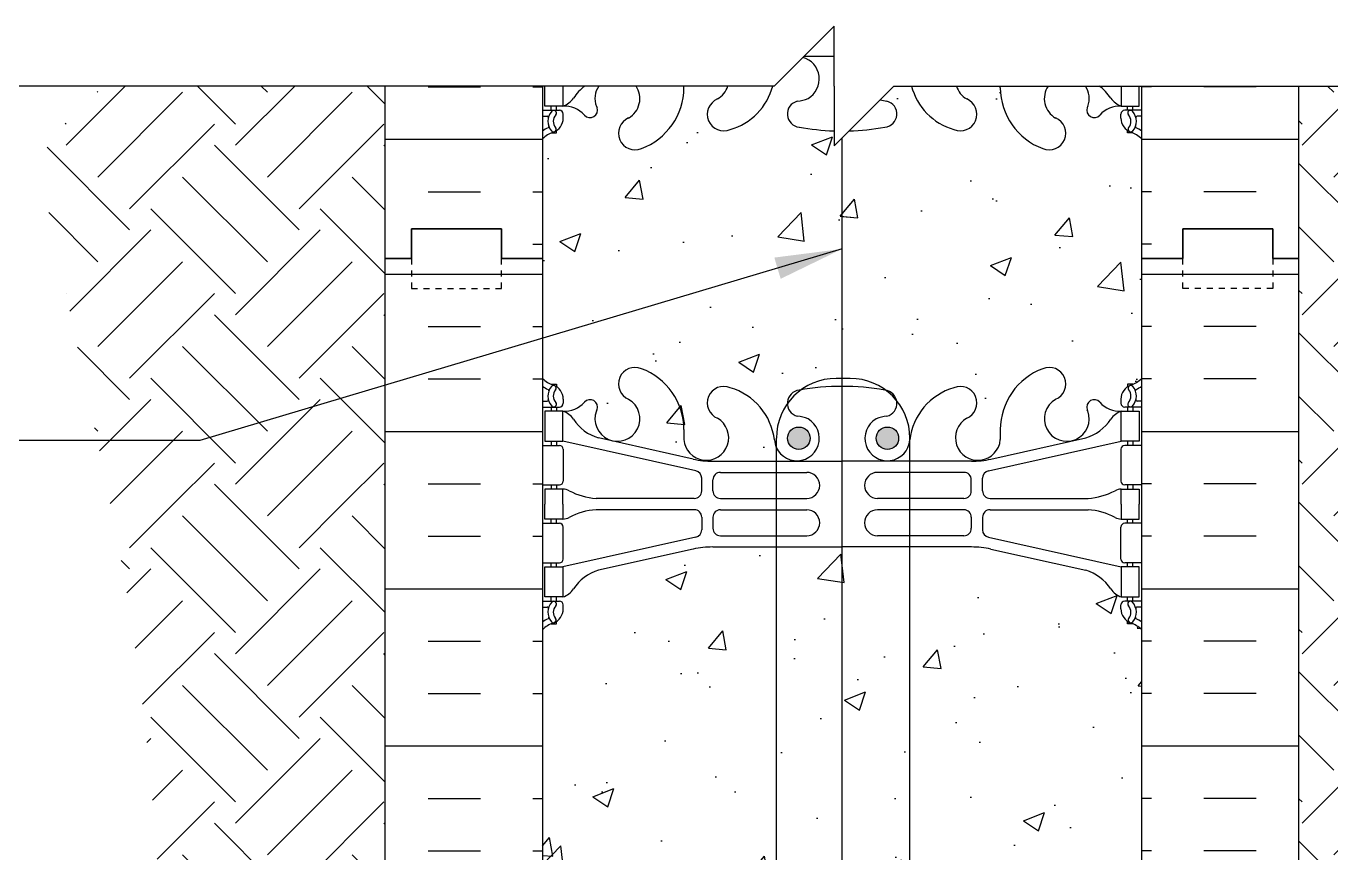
# Model space of a CAD drawing. Header units: inches. Extents: x 341.3 to 394.6, y 41.7 to 93.1.
# Drawn here: x 354.43 to 376.21, y 79.29 to 93.09 of the extents above; entities that cross this region are included whole.
import ezdxf

# ---------------------------------------------------------------- set-up
doc = ezdxf.new("R2010")
doc.units = ezdxf.units.IN
doc.header["$MEASUREMENT"] = 0
doc.linetypes.add('DASHED2', pattern=[0.375, 0.25, -0.125])
for name, color, linetype in [('HATCH', 12, 'Continuous'), ('line25', 2, 'Continuous'), ('LINE3', 3, 'Continuous'), ('LINE50', 5, 'Continuous'), ('LINE9', 9, 'Continuous'), ('TEXT', 4, 'Continuous'), ('Web_Edge', 9, 'Continuous')]:
    doc.layers.add(name, color=color, linetype=linetype)
doc.styles.add('DIM', font='romans.shx', dxfattribs={"width": 0.7})
doc.dimstyles.new('ext_12', dxfattribs={"dimscale": 12, "dimtxt": 0.09375, "dimasz": 0.09375, "dimexe": 0.09375, "dimexo": 0.0625, "dimgap": 0.0625, "dimtad": 1, "dimdec": 1, "dimzin": 3, "dimdsep": 46, "dimlunit": 4, "dimtxsty": 'DIM', "dimcen": 0.09, "dimdle": 0.09375, "dimclrt": 4, "dimadec": 0, "dimazin": 0, "dimtfac": 1, "dimtdec": 1, "dimtmove": 2, "dimatfit": 3, "dimfxl": 1, "dimfrac": 2, "dimtolj": 1, "dimtzin": 0, "dimarcsym": 0})
pattern_1 = [(50, (0, 0), (3.5863, -0.31376), [0.375, -4.125]), (355, (0, 0), (-0.693757, 3.76096), [0.3, -3.3]), (100.4514, (0.299, -0.026), (2.892547, 3.447198), [0.3187, -3.50571]), (46.1842, (0, 1), (5.336205, -0.827595), [0.5625, -6.1875]), (96.6356, (0.4447, 0.931), (4.67331, 4.87059), [0.47805, -5.258565]), (351.1842, (0, 1), (4.67331, 4.87059), [0.45, -4.95]), (21, (0.5, 0.75), (2.984535, -2.013094), [0.375, -4.125]), (326, (0.5, 0.75), (1.216577, 3.62575), [0.3, -3.3]), (71.4514, (0.7487, 0.5822), (4.201113, 1.612652), [0.3187, -3.50571]), (37.5, (0, 0), (0.0607993, 1.6644693), [0, -3.26, 0, -3.35, 0, -3.3125]), (7.5, (0, 0), (1.315348, 1.9720586), [0, -1.91, 0, -3.185, 0, -1.2625]), (327.5, (-1.115, 0), (2.669112, -0.1127744), [0, -1.25, 0, -3.9, 0, -5.175]), (317.5, (-1.615, 0), (2.915931, 0.500525), [0, -1.625, 0, -2.59, 0, -3.675])]
pattern_2 = [(45, (-87.9063, -25.9283), (2e-16, 2.828427), [2, -2]), (45, (-88.4366, -25.398), (2e-16, 2.828427), [2, -2]), (45, (-88.967, -24.8677), (2e-16, 2.828427), [2, -2]), (135, (-88.967, -24.5141), (-2.828427, 4e-16), [2, -2]), (135, (-88.4366, -23.9838), (-2.828427, 4e-16), [2, -2]), (135, (-87.9063, -23.4534), (-2.828427, 4e-16), [2, -2])]

msp = doc.modelspace()

# ---------------------------------------------------------------- hatches: boundary and pattern name
at = {"layer": 'HATCH'}
h = msp.add_hatch(dxfattribs=at)
h.set_pattern_fill('AR-CONC', color=256, scale=0.5, style=0)
h.set_pattern_definition(pattern_1)
h.paths.add_polyline_path([(368.196, 91.34, -0.009714), (368.049, 91.337, -0.047544), (367.335, 91.402, -0.843243), (367.301, 91.834, 0.055617), (367.48, 91.88, 1.661382), (366.919, 92.233, -0.30095), (366.183, 91.36, -1), (365.97, 91.872, 1.661382), (365.408, 92.224), (365.409, 92.059, -0.311223), (364.7, 91.043, -1), (364.486, 91.554, 2.155404), (363.948, 91.749), (363.959, 91.728, -0.8344), (363.748, 91.602, -0.000004), (363.748, 91.602, 0.23174), (363.39, 91.753), (363.285, 91.753), (363.285, 91.683), (363.333, 91.683, -0.414214), (363.395, 91.62), (363.395, 91.553, -0.249069), (363.285, 91.346), (363.285, 91.304), (363.195, 91.304, 0.088416), (363.049, 91.207), (363.049, 89.207), (363.049, 87.207, 0.088416), (363.195, 87.11), (363.285, 87.11), (363.285, 87.068, -0.249069), (363.395, 86.861), (363.395, 86.793, -0.414214), (363.333, 86.731), (363.285, 86.731), (363.285, 86.661), (363.39, 86.661, -0.155529), (363.566, 86.527, 0.180914), (363.984, 86.215), (365.564, 85.862, 0.054974), (365.891, 85.826), (366.952, 85.826), (366.952, 86.053, -0.088679), (366.919, 86.181, 0.30095), (366.183, 87.053, 0.99917), (365.969, 86.542, 0.000415), (365.97, 86.542, -1.661382), (365.408, 86.189), (365.409, 86.354, 0.311223), (364.7, 87.37, 0.999644), (364.486, 86.859, -0.999644), (364.7, 87.37, -0.311223), (365.409, 86.354), (365.408, 86.189, 1.661382), (365.97, 86.542, -1), (366.183, 87.053, -0.30095), (366.919, 86.181, 0.088679), (366.952, 86.053), (366.952, 86.209, -0.155006), (367.135, 86.786, -0.396758), (367.335, 87.012, -0.001841), (367.363, 87.017, -0.158868), (367.952, 87.209), (368.181, 87.209, -0.003808), (368.196, 87.209)])
h = msp.add_hatch(dxfattribs=at)
h.set_pattern_fill('EARTH', color=256, scale=8, angle=45, style=0)
h.set_pattern_definition(pattern_2)
h.paths.add_polyline_path([(355.706, 92.088), (360.424, 92.088), (360.424, 85.102), (355.839, 85.102), (355.835, 85.121), (355.831, 85.141), (355.827, 85.16), (355.823, 85.18), (355.819, 85.2), (355.815, 85.219), (355.811, 85.239), (355.807, 85.258), (355.803, 85.278), (355.799, 85.297), (355.795, 85.317), (355.791, 85.337), (355.787, 85.356), (355.783, 85.376), (355.779, 85.395), (355.774, 85.415), (355.77, 85.435), (355.766, 85.454), (355.762, 85.474), (355.758, 85.493), (355.754, 85.513), (355.75, 85.532), (355.746, 85.552), (355.742, 85.572), (355.738, 85.591), (355.734, 85.611), (355.73, 85.63), (355.726, 85.65), (355.722, 85.67), (355.717, 85.689), (355.713, 85.709), (355.709, 85.728), (355.705, 85.748), (355.701, 85.767), (355.697, 85.787), (355.693, 85.807), (355.689, 85.826), (355.685, 85.846), (355.681, 85.865), (355.677, 85.885), (355.672, 85.904), (355.668, 85.924), (355.664, 85.944), (355.66, 85.963), (355.656, 85.983), (355.652, 86.002), (355.648, 86.022), (355.644, 86.041), (355.64, 86.061), (355.636, 86.081), (355.632, 86.1), (355.627, 86.12), (355.623, 86.139), (355.619, 86.159), (355.615, 86.179), (355.611, 86.198), (355.607, 86.218), (355.603, 86.237), (355.599, 86.257), (355.595, 86.276), (355.59, 86.296), (355.586, 86.316), (355.582, 86.335), (355.578, 86.355), (355.574, 86.374), (355.57, 86.394), (355.566, 86.413), (355.562, 86.433), (355.558, 86.453), (355.553, 86.472), (355.549, 86.492), (355.545, 86.511), (355.541, 86.531), (355.537, 86.55), (355.533, 86.57), (355.529, 86.59), (355.525, 86.609), (355.521, 86.629), (355.516, 86.648), (355.512, 86.668), (355.508, 86.688), (355.504, 86.707), (355.5, 86.727), (355.496, 86.746), (355.492, 86.766), (355.488, 86.785), (355.483, 86.805), (355.479, 86.825), (355.475, 86.844), (355.471, 86.864), (355.467, 86.883), (355.463, 86.903), (355.459, 86.922), (355.455, 86.942), (355.45, 86.962), (355.446, 86.981), (355.442, 87.001), (355.438, 87.02), (355.434, 87.04), (355.43, 87.059), (355.426, 87.079), (355.421, 87.099), (355.417, 87.118), (355.413, 87.138), (355.409, 87.157), (355.405, 87.177), (355.401, 87.196), (355.397, 87.216), (355.392, 87.236), (355.388, 87.255), (355.384, 87.275), (355.38, 87.294), (355.376, 87.314), (355.372, 87.333), (355.368, 87.353), (355.363, 87.373), (355.359, 87.392), (355.355, 87.412), (355.351, 87.431), (355.347, 87.451), (355.343, 87.47), (355.339, 87.49), (355.334, 87.51), (355.33, 87.529), (355.326, 87.549), (355.322, 87.568), (355.318, 87.588), (355.314, 87.607), (355.309, 87.627), (355.305, 87.647), (355.301, 87.666), (355.297, 87.686), (355.293, 87.705), (355.289, 87.725), (355.285, 87.744), (355.28, 87.764), (355.276, 87.784), (355.272, 87.803), (355.268, 87.823), (355.264, 87.842), (355.26, 87.862), (355.255, 87.881), (355.251, 87.901), (355.247, 87.921), (355.243, 87.94), (355.239, 87.96), (355.235, 87.979), (355.23, 87.999), (355.226, 88.018), (355.222, 88.038), (355.218, 88.058), (355.214, 88.077), (355.21, 88.097), (355.205, 88.116), (355.201, 88.136), (355.197, 88.155), (355.193, 88.175), (355.189, 88.195), (355.185, 88.214), (355.18, 88.234), (355.176, 88.253), (355.172, 88.273), (355.168, 88.292), (355.164, 88.312), (355.16, 88.332), (355.155, 88.351), (355.151, 88.371), (355.147, 88.39), (355.143, 88.41), (355.139, 88.429), (355.135, 88.449), (355.13, 88.469), (355.126, 88.488), (355.122, 88.508), (355.118, 88.527), (355.114, 88.547), (355.11, 88.566), (355.105, 88.586), (355.101, 88.606), (355.097, 88.625), (355.093, 88.645), (355.089, 88.664), (355.085, 88.684), (355.08, 88.703), (355.076, 88.723), (355.072, 88.743), (355.068, 88.762), (355.064, 88.782), (355.059, 88.801), (355.055, 88.821), (355.051, 88.84), (355.047, 88.86), (355.043, 88.88), (355.039, 88.899), (355.034, 88.919), (355.03, 88.938), (355.026, 88.958), (355.022, 88.977), (355.018, 88.997), (355.013, 89.017), (355.009, 89.036), (355.005, 89.056), (355.001, 89.075), (354.997, 89.095), (354.993, 89.114), (354.988, 89.134), (354.984, 89.154), (354.98, 89.173), (354.976, 89.193), (354.972, 89.212), (354.967, 89.232), (354.963, 89.251), (354.959, 89.271), (354.955, 89.291), (354.951, 89.31), (354.947, 89.33), (354.942, 89.349), (354.938, 89.369), (354.934, 89.388), (354.93, 89.408), (354.926, 89.428), (354.921, 89.447), (354.917, 89.467), (354.913, 89.486), (354.909, 89.506), (354.905, 89.525), (354.901, 89.545), (354.896, 89.565), (354.892, 89.584), (354.888, 89.604), (354.884, 89.623), (354.88, 89.643), (354.875, 89.662), (354.871, 89.682), (354.867, 89.702), (354.863, 89.721), (354.859, 89.741), (354.854, 89.76), (354.85, 89.78), (354.846, 89.799), (354.842, 89.819), (354.838, 89.839), (354.834, 89.858), (354.829, 89.878), (354.825, 89.897), (354.821, 89.917), (354.817, 89.936), (354.813, 89.956), (354.808, 89.976), (354.804, 89.995), (354.8, 90.015), (354.796, 90.034), (354.792, 90.054), (354.787, 90.073), (354.783, 90.093), (354.779, 90.113), (354.779, 91.161)])
h = msp.add_hatch(dxfattribs=at)
h.set_pattern_fill('INSUL', color=256, scale=7, style=0)
h.set_pattern_definition([(0, (-2563.1123, -307.8027), (0, 2.625), []), (0, (-2563.1123, -306.9277), (0, 2.625), [0.875, -0.875]), (0, (-2563.1123, -306.0527), (0, 2.625), [0.875, -0.875])])
h.paths.add_polyline_path([(363.049, 92.088), (360.424, 92.088), (360.424, 89.207), (360.862, 89.207), (360.862, 89.707), (362.362, 89.707), (362.362, 89.207), (363.049, 89.207)])
h = msp.add_hatch(dxfattribs=at)
h.set_pattern_fill('AR-CONC', color=256, scale=0.5, style=0)
h.set_pattern_definition(pattern_1)
h.paths.add_polyline_path([(371.399, 91.043, -0.311223), (370.69, 92.059), (370.69, 92.088), (369.957, 92.088, 0.190963), (370.129, 91.872, -1), (369.915, 91.36, -0.262469), (369.207, 92.088), (368.914, 92.088), (368.684, 91.858, 0.034692), (368.797, 91.834, -0.843243), (368.763, 91.402, -0.039892), (368.165, 91.339), (368.049, 91.223), (368.049, 87.076, -0.047544), (368.763, 87.012, -0.330241), (368.959, 86.837, -0.171542), (369.181, 86.209), (369.181, 86.194, -0.297534), (369.915, 87.053, -1), (370.129, 86.542, 1.661382), (370.69, 86.189), (370.69, 86.354, -0.311223), (371.399, 87.37, -1), (371.612, 86.859, 2.155404), (372.151, 86.665), (372.139, 86.686, -0.834375), (372.351, 86.812, 0.23174), (372.708, 86.661), (372.813, 86.661), (372.813, 86.731), (372.766, 86.731, -0.414214), (372.703, 86.793), (372.703, 86.861, -0.249069), (372.813, 87.068), (372.813, 87.11), (372.903, 87.11, 0.08841), (373.049, 87.207), (373.049, 89.207), (373.049, 91.207, 0.08841), (372.903, 91.304), (372.813, 91.304), (372.813, 91.346, -0.249069), (372.703, 91.553), (372.703, 91.62, -0.414214), (372.766, 91.683), (372.813, 91.683), (372.813, 91.753), (372.708, 91.753, -0.155529), (372.533, 91.887, 0.094053), (372.342, 92.088), (371.488, 92.088, 0.434124), (371.612, 91.554, -1)])
h = msp.add_hatch(dxfattribs=at)
h.set_pattern_fill('INSUL', color=256, scale=7, style=0)
h.set_pattern_definition([(180, (3299.2109, -307.8027), (0, 2.625), []), (180, (3299.2109, -306.9277), (0, 2.625), [0.875, -0.875]), (180, (3299.2109, -306.0527), (0, 2.625), [0.875, -0.875])])
h.paths.add_polyline_path([(375.674, 92.088), (373.049, 92.088), (373.049, 89.207), (373.737, 89.207), (373.737, 89.707), (375.237, 89.707), (375.237, 89.207), (375.674, 89.207)])
h = msp.add_hatch(dxfattribs=at)
h.set_pattern_fill('EARTH', color=256, scale=8, angle=45, style=0)
h.set_pattern_definition([(45, (-89.9063, -25.9283), (2e-16, 2.828427), [2, -2]), (45, (-90.4366, -25.398), (2e-16, 2.828427), [2, -2]), (45, (-90.967, -24.8677), (2e-16, 2.828427), [2, -2]), (135, (-90.967, -24.5141), (-2.828427, 4e-16), [2, -2]), (135, (-90.4366, -23.9838), (-2.828427, 4e-16), [2, -2]), (135, (-89.9063, -23.4534), (-2.828427, 4e-16), [2, -2])])
h.paths.add_polyline_path([(380.393, 92.088), (375.674, 92.088), (375.674, 85.102), (380.259, 85.102), (380.263, 85.121), (380.267, 85.141), (380.271, 85.16), (380.275, 85.18), (380.279, 85.2), (380.283, 85.219), (380.288, 85.239), (380.292, 85.258), (380.296, 85.278), (380.3, 85.297), (380.304, 85.317), (380.308, 85.337), (380.312, 85.356), (380.316, 85.376), (380.32, 85.395), (380.324, 85.415), (380.328, 85.435), (380.332, 85.454), (380.336, 85.474), (380.34, 85.493), (380.344, 85.513), (380.348, 85.532), (380.353, 85.552), (380.357, 85.572), (380.361, 85.591), (380.365, 85.611), (380.369, 85.63), (380.373, 85.65), (380.377, 85.67), (380.381, 85.689), (380.385, 85.709), (380.389, 85.728), (380.393, 85.748), (380.397, 85.767), (380.402, 85.787), (380.406, 85.807), (380.41, 85.826), (380.414, 85.846), (380.418, 85.865), (380.422, 85.885), (380.426, 85.904), (380.43, 85.924), (380.434, 85.944), (380.438, 85.963), (380.442, 85.983), (380.447, 86.002), (380.451, 86.022), (380.455, 86.041), (380.459, 86.061), (380.463, 86.081), (380.467, 86.1), (380.471, 86.12), (380.475, 86.139), (380.479, 86.159), (380.483, 86.179), (380.488, 86.198), (380.492, 86.218), (380.496, 86.237), (380.5, 86.257), (380.504, 86.276), (380.508, 86.296), (380.512, 86.316), (380.516, 86.335), (380.52, 86.355), (380.525, 86.374), (380.529, 86.394), (380.533, 86.413), (380.537, 86.433), (380.541, 86.453), (380.545, 86.472), (380.549, 86.492), (380.553, 86.511), (380.557, 86.531), (380.562, 86.55), (380.566, 86.57), (380.57, 86.59), (380.574, 86.609), (380.578, 86.629), (380.582, 86.648), (380.586, 86.668), (380.59, 86.688), (380.595, 86.707), (380.599, 86.727), (380.603, 86.746), (380.607, 86.766), (380.611, 86.785), (380.615, 86.805), (380.619, 86.825), (380.623, 86.844), (380.628, 86.864), (380.632, 86.883), (380.636, 86.903), (380.64, 86.922), (380.644, 86.942), (380.648, 86.962), (380.652, 86.981), (380.656, 87.001), (380.661, 87.02), (380.665, 87.04), (380.669, 87.059), (380.673, 87.079), (380.677, 87.099), (380.681, 87.118), (380.685, 87.138), (380.69, 87.157), (380.694, 87.177), (380.698, 87.196), (380.702, 87.216), (380.706, 87.236), (380.71, 87.255), (380.714, 87.275), (380.719, 87.294), (380.723, 87.314), (380.727, 87.333), (380.731, 87.353), (380.735, 87.373), (380.739, 87.392), (380.743, 87.412), (380.748, 87.431), (380.752, 87.451), (380.756, 87.47), (380.76, 87.49), (380.764, 87.51), (380.768, 87.529), (380.772, 87.549), (380.777, 87.568), (380.781, 87.588), (380.785, 87.607), (380.789, 87.627), (380.793, 87.647), (380.797, 87.666), (380.802, 87.686), (380.806, 87.705), (380.81, 87.725), (380.814, 87.744), (380.818, 87.764), (380.822, 87.784), (380.826, 87.803), (380.831, 87.823), (380.835, 87.842), (380.839, 87.862), (380.843, 87.881), (380.847, 87.901), (380.851, 87.921), (380.856, 87.94), (380.86, 87.96), (380.864, 87.979), (380.868, 87.999), (380.872, 88.018), (380.876, 88.038), (380.881, 88.058), (380.885, 88.077), (380.889, 88.097), (380.893, 88.116), (380.897, 88.136), (380.901, 88.155), (380.906, 88.175), (380.91, 88.195), (380.914, 88.214), (380.918, 88.234), (380.922, 88.253), (380.926, 88.273), (380.931, 88.292), (380.935, 88.312), (380.939, 88.332), (380.943, 88.351), (380.947, 88.371), (380.951, 88.39), (380.956, 88.41), (380.96, 88.429), (380.964, 88.449), (380.968, 88.469), (380.972, 88.488), (380.976, 88.508), (380.981, 88.527), (380.985, 88.547), (380.989, 88.566), (380.993, 88.586), (380.997, 88.606), (381.002, 88.625), (381.006, 88.645), (381.01, 88.664), (381.014, 88.684), (381.018, 88.703), (381.022, 88.723), (381.027, 88.743), (381.031, 88.762), (381.035, 88.782), (381.039, 88.801), (381.043, 88.821), (381.047, 88.84), (381.052, 88.86), (381.056, 88.88), (381.06, 88.899), (381.064, 88.919), (381.068, 88.938), (381.073, 88.958), (381.077, 88.977), (381.081, 88.997), (381.085, 89.017), (381.089, 89.036), (381.093, 89.056), (381.098, 89.075), (381.102, 89.095), (381.106, 89.114), (381.11, 89.134), (381.114, 89.154), (381.119, 89.173), (381.123, 89.193), (381.127, 89.212), (381.131, 89.232), (381.135, 89.251), (381.139, 89.271), (381.144, 89.291), (381.148, 89.31), (381.152, 89.33), (381.156, 89.349), (381.16, 89.369), (381.165, 89.388), (381.169, 89.408), (381.173, 89.428), (381.177, 89.447), (381.181, 89.467), (381.185, 89.486), (381.19, 89.506), (381.194, 89.525), (381.198, 89.545), (381.202, 89.565), (381.206, 89.584), (381.211, 89.604), (381.215, 89.623), (381.219, 89.643), (381.223, 89.662), (381.227, 89.682), (381.232, 89.702), (381.236, 89.721), (381.24, 89.741), (381.244, 89.76), (381.248, 89.78), (381.252, 89.799), (381.257, 89.819), (381.261, 89.839), (381.265, 89.858), (381.269, 89.878), (381.273, 89.897), (381.278, 89.917), (381.282, 89.936), (381.286, 89.956), (381.29, 89.976), (381.294, 89.995), (381.298, 90.015), (381.303, 90.034), (381.307, 90.054), (381.311, 90.073), (381.315, 90.093), (381.319, 90.113), (381.319, 91.161)])
h = msp.add_hatch(dxfattribs=at)
h.set_pattern_fill('INSUL', color=256, scale=7, style=0)
h.set_pattern_definition([(0, (-2563.1123, -325.8027), (0, 2.625), []), (0, (-2563.1123, -324.9277), (0, 2.625), [0.875, -0.875]), (0, (-2563.1123, -324.0527), (0, 2.625), [0.875, -0.875])])
h.paths.add_polyline_path([(360.424, 71.207), (360.862, 71.207), (360.862, 71.707), (362.362, 71.707), (362.362, 71.207), (363.049, 71.207), (363.049, 89.207), (362.362, 89.207), (362.362, 89.707), (360.862, 89.707), (360.862, 89.207), (360.424, 89.207)])
h = msp.add_hatch(dxfattribs=at)
h.set_pattern_fill('INSUL', color=256, scale=7, style=0)
h.set_pattern_definition([(180, (3299.2109, -325.8027), (0, 2.625), []), (180, (3299.2109, -324.9277), (0, 2.625), [0.875, -0.875]), (180, (3299.2109, -324.0527), (0, 2.625), [0.875, -0.875])])
h.paths.add_polyline_path([(375.674, 71.207), (375.237, 71.207), (375.237, 71.707), (373.737, 71.707), (373.737, 71.207), (373.049, 71.207), (373.049, 89.207), (373.737, 89.207), (373.737, 89.707), (375.237, 89.707), (375.237, 89.207), (375.674, 89.207)])
h = msp.add_hatch(dxfattribs=at)
h.set_pattern_fill('EARTH', color=256, scale=8, angle=45, style=0)
h.set_pattern_definition(pattern_2)
edge = h.paths.add_edge_path()
edge.add_line((355.839, 85.102), (360.424, 85.102))
edge.add_line((360.424, 85.102), (360.424, 71.207))
edge.add_line((360.424, 71.207), (360.424, 53.207))
edge.add_line((360.424, 53.207), (360.862, 53.207))
edge.add_line((360.862, 53.207), (360.862, 52.707))
edge.add_line((360.862, 52.707), (358.424, 52.707))
edge.add_line((358.424, 52.707), (358.424, 42.707))
edge.add_line((358.424, 42.707), (356.924, 42.707))
edge.add_spline(control_points=[(356.924, 42.707), (358.791, 51.753), (356.519, 66.018), (356.895, 79.997), (355.839, 85.102)], knot_values=[5.103042, 5.103042, 5.103042, 5.103042, 32.127747, 47.716315, 47.716315, 47.716315, 47.716315], degree=3, periodic=0)
h = msp.add_hatch(dxfattribs=at)
h.set_pattern_fill('EARTH', color=256, scale=8, angle=45, style=0)
h.set_pattern_definition([(45, (-89.9063, -25.9283), (2e-16, 2.828427), [2, -2]), (45, (-90.4366, -25.398), (2e-16, 2.828427), [2, -2]), (45, (-90.967, -24.8677), (2e-16, 2.828427), [2, -2]), (135, (-90.967, -24.5141), (-2.828427, 4e-16), [2, -2]), (135, (-90.4366, -23.9838), (-2.828427, 4e-16), [2, -2]), (135, (-89.9063, -23.4534), (-2.828427, 4e-16), [2, -2])])
edge = h.paths.add_edge_path()
edge.add_line((380.259, 85.102), (375.674, 85.102))
edge.add_line((375.674, 85.102), (375.674, 71.207))
edge.add_line((375.674, 71.207), (375.674, 53.207))
edge.add_line((375.674, 53.207), (375.237, 53.207))
edge.add_line((375.237, 53.207), (375.237, 52.707))
edge.add_line((375.237, 52.707), (377.674, 52.707))
edge.add_line((377.674, 52.707), (377.674, 42.707))
edge.add_line((377.674, 42.707), (379.174, 42.707))
edge.add_spline(control_points=[(379.174, 42.707), (377.307, 51.753), (379.931, 66.018), (379.203, 79.997), (380.259, 85.102)], knot_values=[5.103042, 5.103042, 5.103042, 5.103042, 32.127747, 47.716315, 47.716315, 47.716315, 47.716315], degree=3, periodic=0)
h = msp.add_hatch(dxfattribs=at)
h.set_pattern_fill('AR-CONC', color=256, scale=0.5)
h.set_pattern_definition([(50, (0, 0), (3.5863, -0.31376), [0.375, -4.125]), (355, (0, 0), (-0.693757, 3.76096), [0.3, -3.3]), (100.4514, (0.299, -0.026), (2.892544, 3.4472), [0.3187, -3.50571]), (46.1842, (0, 1), (5.336207, -0.827596), [0.5625, -6.1875]), (96.6356, (0.4447, 0.931), (4.67331, 4.87059), [0.47805, -5.25857]), (351.1842, (0, 1), (4.67331, 4.87059), [0.45, -4.95]), (21, (0.5, 0.75), (2.984535, -2.013094), [0.375, -4.125]), (326, (0.5, 0.75), (1.216577, 3.62575), [0.3, -3.3]), (71.4514, (0.7487, 0.5822), (4.201112, 1.612656), [0.3187, -3.50571]), (37.5, (0, 0), (0.0607993, 1.6644693), [0, -3.26, 0, -3.35, 0, -3.3125]), (7.5, (0, 0), (1.315348, 1.9720586), [0, -1.91, 0, -3.185, 0, -1.2625]), (327.5, (-1.115, 0), (2.669112, -0.1127744), [0, -1.25, 0, -3.9, 0, -5.175]), (317.5, (-1.615, 0), (2.915931, 0.500525), [0, -1.625, 0, -2.59, 0, -3.675])])
h.paths.add_polyline_path([(366.952, 66.395), (365.891, 66.395, 0.054974), (365.564, 66.359), (363.984, 66.006, 0.17445), (363.576, 65.71, -0.168672), (363.39, 65.561), (363.285, 65.561), (363.285, 65.491), (363.333, 65.491, -0.414214), (363.395, 65.428), (363.395, 65.361, -0.249069), (363.285, 65.154), (363.285, 65.112), (363.195, 65.112, 0.088416), (363.049, 65.015), (363.049, 59.399, 0.088416), (363.195, 59.302), (363.285, 59.302), (363.285, 59.26, -0.249069), (363.395, 59.053), (363.395, 58.985, -0.414214), (363.333, 58.923), (363.285, 58.923), (363.285, 58.853), (363.39, 58.853, -0.168672), (363.576, 58.703, 0.17445), (363.984, 58.408), (365.564, 58.055, 0.054974), (365.891, 58.019), (366.952, 58.019)])
h.paths.add_polyline_path([(368.049, 66.395), (366.952, 66.395), (366.952, 58.019), (368.049, 58.019)])
h.paths.add_polyline_path([(369.181, 66.395), (368.049, 66.395), (368.049, 58.019), (368.049, 58.019), (369.181, 58.019)])
h.paths.add_polyline_path([(373.049, 65.015, 0.08841), (372.903, 65.112), (372.813, 65.112), (372.813, 65.154, -0.249069), (372.703, 65.361), (372.703, 65.428, -0.414214), (372.766, 65.491), (372.813, 65.491), (372.813, 65.561), (372.708, 65.561, -0.168672), (372.522, 65.71, 0.17445), (372.115, 66.006), (370.534, 66.359, 0.054974), (370.207, 66.395), (369.181, 66.395), (369.181, 58.019), (370.207, 58.019, 0.054974), (370.534, 58.055), (372.115, 58.408, 0.17445), (372.522, 58.703, -0.168672), (372.708, 58.853), (372.813, 58.853), (372.813, 58.923), (372.766, 58.923, -0.414214), (372.703, 58.985), (372.703, 59.053, -0.249069), (372.813, 59.26), (372.813, 59.302), (372.903, 59.302, 0.08841), (373.049, 59.399)])
h.paths.add_polyline_path([(366.952, 84.395), (365.891, 84.395, 0.054974), (365.564, 84.359), (363.984, 84.006, 0.17445), (363.576, 83.71, -0.168672), (363.39, 83.561), (363.285, 83.561), (363.285, 83.491), (363.333, 83.491, -0.414214), (363.395, 83.428), (363.395, 83.361, -0.249069), (363.285, 83.154), (363.285, 83.112), (363.195, 83.112, 0.088416), (363.049, 83.015), (363.049, 77.399, 0.088416), (363.195, 77.302), (363.285, 77.302), (363.285, 77.26, -0.249069), (363.395, 77.053), (363.395, 76.985, -0.414214), (363.333, 76.923), (363.285, 76.923), (363.285, 76.853), (363.39, 76.853, -0.168672), (363.576, 76.703, 0.17445), (363.984, 76.408), (365.564, 76.055, 0.054974), (365.891, 76.019), (366.952, 76.019)])
h.paths.add_polyline_path([(368.049, 84.395), (366.952, 84.395), (366.952, 76.019), (368.049, 76.019)])
h.paths.add_polyline_path([(369.181, 84.395), (368.049, 84.395), (368.049, 76.019), (368.049, 76.019), (369.181, 76.019)])
h.paths.add_polyline_path([(373.049, 83.015, 0.08841), (372.903, 83.112), (372.813, 83.112), (372.813, 83.154, -0.249069), (372.703, 83.361), (372.703, 83.428, -0.414214), (372.766, 83.491), (372.813, 83.491), (372.813, 83.561), (372.708, 83.561, -0.168672), (372.522, 83.71, 0.17445), (372.115, 84.006), (370.534, 84.359, 0.054974), (370.207, 84.395), (369.181, 84.395), (369.181, 76.019), (370.207, 76.019, 0.054974), (370.534, 76.055), (372.115, 76.408, 0.17445), (372.522, 76.703, -0.168672), (372.708, 76.853), (372.813, 76.853), (372.813, 76.923), (372.766, 76.923, -0.414214), (372.703, 76.985), (372.703, 77.053, -0.249069), (372.813, 77.26), (372.813, 77.302), (372.903, 77.302, 0.08841), (373.049, 77.399)])
at = {"layer": 'LINE3'}
for points in [[(367.14, 86.209, 1), (367.515, 86.209, 1)], [(368.618, 86.209, 1), (368.993, 86.209, 1)]]:
    msp.add_hatch(color=256, dxfattribs=at).paths.add_polyline_path(points)

# ---------------------------------------------------------------- linework, layer by layer
at = {"layer": 'line25'}
for p, q in [((363.049, 92.088), (363.049, 89.207)), ((373.049, 89.207), (373.049, 92.088)), ((363.049, 89.207), (363.049, 71.207)), ((373.049, 71.207), (373.049, 89.207))]:
    msp.add_line(p, q, dxfattribs=at)
at = {"layer": 'LINE3'}
for p, q in [((368.049, 43.707), (368.049, 91.223)), ((368.181, 87.209), (367.952, 87.209)), ((366.952, 54.716), (366.952, 86.209)), ((369.181, 54.716), (369.181, 86.209))]:
    msp.add_line(p, q, dxfattribs=at)
for centre in [(367.328, 86.209), (368.805, 86.209)]:
    msp.add_circle(centre, 0.188, dxfattribs=at)
for centre, start, end in [((367.952, 86.209), 90, 180), ((368.181, 86.209), 0, 90)]:
    msp.add_arc(centre, 1, start, end, dxfattribs=at)
at = {"layer": 'LINE50'}
for p, q in [((360.424, 89.207), (360.424, 92.088)), ((375.674, 89.207), (375.674, 92.088)), ((360.424, 71.207), (360.424, 89.207)), ((375.674, 71.207), (375.674, 89.207))]:
    msp.add_line(p, q, dxfattribs=at)
for points in [[(363.049, 89.207), (362.362, 89.207), (362.362, 89.707), (360.862, 89.707), (360.862, 89.207), (360.424, 89.207)], [(360.424, 89.207), (360.862, 89.207), (360.862, 89.707), (362.362, 89.707), (362.362, 89.207), (363.049, 89.207)], [(373.049, 89.207), (373.737, 89.207), (373.737, 89.707), (375.237, 89.707), (375.237, 89.207), (375.674, 89.207)], [(375.674, 89.207), (375.237, 89.207), (375.237, 89.707), (373.737, 89.707), (373.737, 89.207), (373.049, 89.207)]]:
    msp.add_lwpolyline(points, dxfattribs=at)
at = {"layer": 'LINE9'}
for p, q in [((367.914, 93.088), (366.914, 92.088)), ((367.914, 92.088), (367.914, 93.088)), ((366.914, 92.088), (352.975, 92.088)), ((367.914, 91.088), (368.914, 92.088)), ((367.914, 92.088), (367.914, 91.088)), ((368.914, 92.088), (384.002, 92.088))]:
    msp.add_line(p, q, dxfattribs=at)
at = {"layer": 'LINE9', "linetype": 'DASHED2', "ltscale": 0.15}
for points in [[(360.862, 89.207), (360.862, 89.207), (360.862, 88.707), (362.362, 88.707), (362.362, 89.207), (362.362, 89.207)], [(360.862, 89.207), (360.862, 89.207), (360.862, 88.707), (362.362, 88.707), (362.362, 89.207), (362.362, 89.207)], [(375.237, 89.207), (375.237, 89.207), (375.237, 88.707), (373.737, 88.707), (373.737, 89.207), (373.737, 89.207)], [(375.237, 89.207), (375.237, 89.207), (375.237, 88.707), (373.737, 88.707), (373.737, 89.207), (373.737, 89.207)]]:
    msp.add_lwpolyline(points, dxfattribs=at)
at = {"layer": 'TEXT'}
for points in [[(367.143, 86.173, 0, 0.36, 0), (366.063, 86.173, 0, 0, 0), (348.6, 86.173, 0, 0, 0)], [(373.794, 84.165, 0, 0.36, 0), (374.874, 84.165, 0, 0, 0), (381.106, 84.165, 0, 0, 0)]]:
    msp.add_lwpolyline(points, format="xyseb", dxfattribs=at)
at = {"layer": 'Web_Edge'}
for p, q in [((367.413, 92.587), (367.914, 92.587)), ((365.409, 92.059), (365.409, 92.088)), ((370.69, 92.059), (370.69, 92.088)), ((363.049, 91.683), (363.333, 91.683)), ((363.195, 91.683), (363.195, 91.753)), ((363.285, 91.683), (363.285, 91.753)), ((363.948, 91.749), (363.959, 91.728)), ((372.151, 91.749), (372.139, 91.728)), ((373.049, 91.683), (372.766, 91.683)), ((372.813, 91.683), (372.813, 91.753)), ((372.903, 91.683), (372.903, 91.753)), ((363.049, 91.583), (363.127, 91.583)), ((363.395, 91.553), (363.395, 91.62)), ((372.703, 91.553), (372.703, 91.62)), ((373.049, 91.583), (372.971, 91.583)), ((363.195, 91.304), (363.285, 91.304)), ((363.285, 91.304), (363.285, 91.346)), ((372.813, 91.304), (372.813, 91.346)), ((372.903, 91.304), (372.813, 91.304)), ((363.195, 87.11), (363.285, 87.11)), ((363.285, 87.11), (363.285, 87.068)), ((372.903, 87.11), (372.813, 87.11)), ((372.813, 87.11), (372.813, 87.068)), ((363.049, 86.831), (363.127, 86.831)), ((363.049, 86.731), (363.333, 86.731)), ((363.195, 86.731), (363.195, 86.661)), ((363.285, 86.731), (363.285, 86.661)), ((363.395, 86.861), (363.395, 86.793)), ((363.948, 86.665), (363.959, 86.686)), ((372.151, 86.665), (372.139, 86.686)), ((372.703, 86.861), (372.703, 86.793)), ((373.049, 86.731), (372.766, 86.731)), ((372.813, 86.731), (372.813, 86.661)), ((372.903, 86.731), (372.903, 86.661)), ((373.049, 86.831), (372.971, 86.831)), ((365.409, 86.354), (365.408, 86.189)), ((370.69, 86.354), (370.69, 86.189)), ((363.049, 86.091), (363.333, 86.091)), ((363.195, 86.161), (363.195, 86.091)), ((363.285, 86.161), (363.285, 86.091)), ((365.608, 85.664), (363.39, 86.161)), ((363.395, 86.028), (363.395, 85.493)), ((365.564, 85.862), (363.984, 86.215)), ((370.491, 85.664), (372.708, 86.161)), ((370.534, 85.862), (372.115, 86.215)), ((372.703, 86.028), (372.703, 85.493)), ((373.049, 86.091), (372.766, 86.091)), ((372.813, 86.161), (372.813, 86.091)), ((372.903, 86.161), (372.903, 86.091)), ((365.891, 85.826), (368.049, 85.826)), ((370.207, 85.826), (368.049, 85.826)), ((366.018, 85.64), (367.458, 85.64)), ((370.081, 85.64), (368.641, 85.64)), ((363.049, 85.431), (363.333, 85.431)), ((363.195, 85.431), (363.195, 85.361)), ((363.285, 85.431), (363.285, 85.361)), ((365.706, 85.33), (365.706, 85.542)), ((365.893, 85.331), (365.893, 85.515)), ((370.206, 85.331), (370.206, 85.515)), ((370.393, 85.33), (370.393, 85.542)), ((373.049, 85.431), (372.766, 85.431)), ((372.813, 85.431), (372.813, 85.361)), ((372.903, 85.431), (372.903, 85.361)), ((365.581, 85.205), (363.943, 85.205)), ((366.018, 85.206), (367.458, 85.206)), ((370.081, 85.206), (368.641, 85.206)), ((370.518, 85.205), (372.156, 85.205)), ((365.581, 85.017), (363.943, 85.017)), ((366.018, 85.016), (367.458, 85.016)), ((370.081, 85.016), (368.641, 85.016)), ((370.518, 85.017), (372.156, 85.017)), ((363.049, 84.791), (363.333, 84.791)), ((363.195, 84.791), (363.195, 84.861)), ((363.285, 84.791), (363.285, 84.861)), ((363.395, 84.193), (363.395, 84.728)), ((365.706, 84.892), (365.706, 84.679)), ((365.893, 84.891), (365.893, 84.707)), ((370.206, 84.891), (370.206, 84.707)), ((370.393, 84.892), (370.393, 84.679)), ((372.703, 84.193), (372.703, 84.728)), ((373.049, 84.791), (372.766, 84.791)), ((372.813, 84.791), (372.813, 84.861)), ((372.903, 84.791), (372.903, 84.861)), ((365.608, 84.557), (363.39, 84.061)), ((366.018, 84.582), (367.458, 84.582)), ((370.081, 84.582), (368.641, 84.582)), ((370.491, 84.557), (372.708, 84.061)), ((365.564, 84.359), (363.984, 84.006)), ((365.891, 84.395), (368.049, 84.395)), ((370.207, 84.395), (368.049, 84.395)), ((370.534, 84.359), (372.115, 84.006)), ((363.049, 84.131), (363.333, 84.131)), ((363.195, 84.061), (363.195, 84.131)), ((363.285, 84.061), (363.285, 84.131)), ((373.049, 84.131), (372.766, 84.131)), ((372.813, 84.061), (372.813, 84.131)), ((372.903, 84.061), (372.903, 84.131)), ((363.049, 83.491), (363.333, 83.491)), ((363.195, 83.491), (363.195, 83.561)), ((363.285, 83.491), (363.285, 83.561)), ((363.395, 83.361), (363.395, 83.428)), ((372.703, 83.361), (372.703, 83.428)), ((373.049, 83.491), (372.766, 83.491)), ((372.813, 83.491), (372.813, 83.561)), ((372.903, 83.491), (372.903, 83.561)), ((363.049, 83.391), (363.127, 83.391)), ((373.049, 83.391), (372.971, 83.391)), ((363.195, 83.112), (363.285, 83.112)), ((363.285, 83.112), (363.285, 83.154)), ((372.813, 83.112), (372.813, 83.154)), ((372.903, 83.112), (372.813, 83.112))]:
    msp.add_line(p, q, dxfattribs=at)
for points in [[(363.39, 92.088), (363.39, 91.753), (363.09, 91.753), (363.09, 92.088)], [(372.708, 92.088), (372.708, 91.753), (373.008, 91.753), (373.008, 92.088)], [(363.39, 85.111), (363.39, 85.361), (363.09, 85.361), (363.09, 85.111)], [(372.708, 85.111), (372.708, 85.361), (373.008, 85.361), (373.008, 85.111)], [(363.39, 85.111), (363.39, 84.861), (363.09, 84.861), (363.09, 85.111)], [(372.708, 85.111), (372.708, 84.861), (373.008, 84.861), (373.008, 85.111)]]:
    msp.add_lwpolyline(points, dxfattribs=at)
for points in [[(363.09, 86.161), (363.39, 86.161), (363.39, 86.661), (363.09, 86.661)], [(373.008, 86.161), (372.708, 86.161), (372.708, 86.661), (373.008, 86.661)], [(363.09, 84.061), (363.39, 84.061), (363.39, 83.561), (363.09, 83.561)], [(373.008, 84.061), (372.708, 84.061), (372.708, 83.561), (373.008, 83.561)]]:
    msp.add_lwpolyline(points, close=True, dxfattribs=at)
for centre, radius, start, end in [((367.293, 92.205), 0.375, 299.9315, 74.6388), ((364.191, 91.484), 0.743, 125.716, 147.2081), ((364.299, 91.879), 0.375, 146.2012, 200.3757), ((364.299, 91.879), 0.375, 299.9315, 33.7988), ((364.317, 92.066), 1.092, 290.5175, 359.6668), ((365.782, 92.197), 0.375, 299.9315, 343.1764), ((365.892, 92.353), 1.034, 286.3365, 345.163), ((370.206, 92.353), 1.034, 194.837, 253.6635), ((370.316, 92.197), 0.375, 196.8236, 240.0685), ((371.781, 92.066), 1.092, 180.3332, 249.4825), ((371.799, 91.879), 0.375, 146.2012, 240.0685), ((371.799, 91.879), 0.375, 339.6243, 33.7988), ((371.908, 91.484), 0.743, 32.7919, 54.284), ((363.333, 91.62), 0.0625, 360, 90), ((363.268, 92.096), 0.364, 289.6613, 325.0225), ((363.415, 91.312), 0.441, 41.0127, 93.2024), ((363.842, 91.684), 0.125, 221.0127, 20.3757), ((366.076, 91.616), 0.277, 112.68, 292.68), ((367.355, 91.621), 0.22, 104.2604, 264.8165), ((367.187, 92.661), 0.834, 277.8937, 290.6271), ((368.912, 92.661), 0.834, 254.1586, 262.1063), ((368.743, 91.621), 0.22, 275.1835, 75.7396), ((370.022, 91.616), 0.277, 247.32, 67.32), ((372.256, 91.684), 0.125, 159.6243, 318.9873), ((372.684, 91.312), 0.441, 86.7976, 138.9873), ((372.831, 92.096), 0.364, 214.9775, 250.3387), ((372.766, 91.62), 0.0625, 90, 180), ((363.127, 91.563), 0.0196, 344.5099, 90.5968), ((363.389, 91.498), 0.25, 137.5391, 219.8855), ((363.238, 91.637), 0.045, 317.5391, 137.5391), ((363.389, 91.498), 0.16, 137.5391, 219.9999), ((363.145, 91.553), 0.25, 289.4712, 360), ((364.593, 91.299), 0.277, 112.68, 292.68), ((371.505, 91.299), 0.277, 247.32, 67.32), ((372.953, 91.553), 0.25, 180, 250.5288), ((372.861, 91.637), 0.045, 42.4609, 222.4609), ((372.71, 91.498), 0.16, 320.0001, 42.4609), ((372.71, 91.498), 0.25, 320.1145, 42.4609), ((372.971, 91.563), 0.0196, 89.4032, 195.4901), ((363.395, 90.846), 0.6, 114.9252, 125.2168), ((363.395, 90.846), 0.5, 109.4712, 133.7891), ((363.133, 91.409), 0.021, 296.0043, 16.536), ((363.231, 91.368), 0.045, 220.8121, 38.552), ((368.032, 95.115), 3.777, 259.3725, 268.2094), ((368.066, 95.115), 3.777, 271.4897, 280.6275), ((372.867, 91.368), 0.045, 141.448, 319.1879), ((372.703, 90.846), 0.5, 46.2122, 70.5288), ((372.965, 91.409), 0.021, 163.464, 243.9957), ((372.703, 90.846), 0.6, 54.7832, 65.0748), ((364.593, 87.115), 0.277, 67.32, 247.32), ((364.317, 86.348), 1.092, 0.3332, 69.4825), ((371.781, 86.348), 1.092, 110.5175, 179.6668), ((371.505, 87.115), 0.277, 292.68, 112.68), ((363.395, 87.568), 0.5, 226.2109, 250.5288), ((372.703, 87.568), 0.5, 289.4712, 313.7878), ((363.395, 87.568), 0.6, 234.7832, 245.0748), ((363.389, 86.915), 0.25, 140.1145, 222.4609), ((363.133, 87.005), 0.021, 343.464, 63.9957), ((363.231, 87.046), 0.045, 321.448, 139.1879), ((363.145, 86.861), 0.25, 0, 70.5288), ((363.389, 86.915), 0.16, 140.0001, 222.4609), ((366.076, 86.798), 0.277, 67.32, 247.32), ((365.892, 86.061), 1.034, 6.6669, 73.6635), ((367.355, 86.792), 0.22, 95.1835, 255.7396), ((368.032, 83.299), 3.777, 89.7394, 100.6275), ((368.066, 83.299), 3.777, 79.3725, 90.2606), ((368.743, 86.792), 0.22, 284.2604, 84.8165), ((370.206, 86.061), 1.034, 106.3365, 173.3331), ((370.022, 86.798), 0.277, 292.68, 112.68), ((372.953, 86.861), 0.25, 109.4712, 180), ((372.867, 87.046), 0.045, 40.8121, 218.552), ((372.71, 86.915), 0.16, 317.5391, 39.9999), ((372.71, 86.915), 0.25, 317.5391, 39.8855), ((372.965, 87.005), 0.021, 116.0043, 196.536), ((372.703, 87.568), 0.6, 294.9252, 305.2168), ((363.127, 86.85), 0.0196, 269.4032, 15.4901), ((363.238, 86.777), 0.045, 222.4609, 42.4609), ((363.333, 86.793), 0.0625, 270, 0), ((363.415, 87.101), 0.441, 266.7976, 318.9873), ((363.842, 86.73), 0.125, 339.6243, 138.9873), ((364.299, 86.534), 0.375, 159.6243, 60.0685), ((371.799, 86.534), 0.375, 119.9315, 20.3757), ((372.256, 86.73), 0.125, 41.0127, 200.3757), ((372.684, 87.101), 0.441, 221.0127, 273.2024), ((372.766, 86.793), 0.0625, 180, 270), ((372.861, 86.777), 0.045, 137.5391, 317.5391), ((372.971, 86.85), 0.0196, 164.5099, 270.5968), ((363.268, 86.318), 0.364, 34.9775, 70.3387), ((364.191, 86.929), 0.743, 212.7919, 253.8107), ((365.782, 86.217), 0.375, 184.2448, 60.0685), ((367.293, 86.209), 0.375, 184.2448, 60.0685), ((367.187, 85.753), 0.834, 69.3729, 82.1063), ((368.805, 86.209), 0.375, 119.9315, 355.7552), ((368.912, 85.753), 0.834, 97.8937, 110.6271), ((370.316, 86.217), 0.375, 119.9315, 355.7552), ((371.908, 86.929), 0.743, 286.1893, 327.2081), ((372.831, 86.318), 0.364, 109.6613, 145.0225), ((363.333, 86.028), 0.0625, 0, 90), ((372.766, 86.028), 0.0625, 90, 180), ((365.891, 87.326), 1.5, 257.4135, 270), ((370.207, 87.326), 1.5, 270, 282.5865), ((365.581, 85.542), 0.125, 0, 77.3767), ((366.018, 85.515), 0.125, 90, 180), ((367.458, 85.423), 0.217, 270, 90), ((368.641, 85.423), 0.217, 90, 270), ((370.081, 85.515), 0.125, 0, 90), ((370.518, 85.542), 0.125, 102.6233, 180), ((363.333, 85.493), 0.0625, 270, 0), ((372.766, 85.493), 0.0625, 180, 270), ((363.386, 85.142), 0.219, 60.4937, 88.92), ((364.032, 86.372), 1.17, 242.6365, 265.6505), ((365.581, 85.33), 0.125, 270, 0), ((366.018, 85.331), 0.125, 180, 270), ((370.081, 85.331), 0.125, 270, 360), ((370.518, 85.33), 0.125, 180, 270), ((372.067, 86.372), 1.17, 274.3495, 297.3635), ((372.712, 85.142), 0.219, 91.08, 119.5063), ((364.032, 83.85), 1.17, 94.3495, 117.3635), ((365.581, 84.892), 0.125, 0, 90), ((366.018, 84.891), 0.125, 90, 180), ((367.458, 84.799), 0.217, 270, 90), ((368.641, 84.799), 0.217, 90, 270), ((370.081, 84.891), 0.125, 0, 90), ((370.518, 84.892), 0.125, 90, 180), ((372.067, 83.85), 1.17, 62.6365, 85.6505), ((363.333, 84.728), 0.0625, 0, 90), ((363.386, 85.079), 0.219, 271.08, 299.5063), ((372.712, 85.079), 0.219, 240.4937, 268.92), ((372.766, 84.728), 0.0625, 90, 180), ((365.581, 84.679), 0.125, 282.6233, 0), ((366.018, 84.707), 0.125, 180, 270), ((370.081, 84.707), 0.125, 270, 0), ((370.518, 84.679), 0.125, 180, 257.3767), ((365.891, 82.895), 1.5, 90, 102.5865), ((370.207, 82.895), 1.5, 77.4135, 90), ((363.333, 84.193), 0.0625, 270, 0), ((372.766, 84.193), 0.0625, 180, 270), ((364.191, 83.292), 0.743, 106.1893, 147.2081), ((371.908, 83.292), 0.743, 32.7919, 73.8107), ((363.268, 83.903), 0.364, 289.6613, 325.0225), ((372.831, 83.903), 0.364, 214.9775, 250.3387), ((363.389, 83.306), 0.25, 137.5391, 219.8855), ((363.238, 83.445), 0.045, 317.5391, 137.5391), ((363.389, 83.306), 0.16, 137.5391, 219.9999), ((363.333, 83.428), 0.0625, 360, 90), ((372.766, 83.428), 0.0625, 90, 180), ((372.861, 83.445), 0.045, 42.4609, 222.4609), ((372.71, 83.306), 0.16, 320.0001, 42.4609), ((372.71, 83.306), 0.25, 320.1145, 42.4609), ((363.395, 82.654), 0.6, 114.9252, 125.2168), ((363.127, 83.371), 0.0196, 344.5099, 90.5968), ((363.133, 83.217), 0.021, 296.0043, 16.536), ((363.231, 83.175), 0.045, 220.8121, 38.552), ((363.145, 83.361), 0.25, 289.4712, 360), ((372.953, 83.361), 0.25, 180, 250.5288), ((372.867, 83.175), 0.045, 141.448, 319.1879), ((372.965, 83.217), 0.021, 163.464, 243.9957), ((372.971, 83.371), 0.0196, 89.4032, 195.4901), ((372.703, 82.654), 0.6, 54.7842, 65.0748), ((363.395, 82.654), 0.5, 109.4712, 133.7891), ((372.703, 82.654), 0.5, 46.2122, 70.5288)]:
    msp.add_arc(centre, radius, start, end, dxfattribs=at)
for points in [[(365.893, 85.336), (365.893, 85.51)], [(370.206, 85.336), (370.206, 85.51)], [(365.893, 84.886), (365.893, 84.712)], [(370.206, 84.886), (370.206, 84.712)]]:
    msp.add_open_spline(points, degree=1, dxfattribs=at)

# ---------------------------------------------------------------- leaders
at = {"layer": 'TEXT'}
msp.add_leader([(368.049, 89.369), (357.332, 86.173), (348.6, 86.173)], dimstyle='ext_12', override={"dimgap": 0.0625, "dimtad": 0}, dxfattribs=at)

doc.saveas('drawing.dxf')
